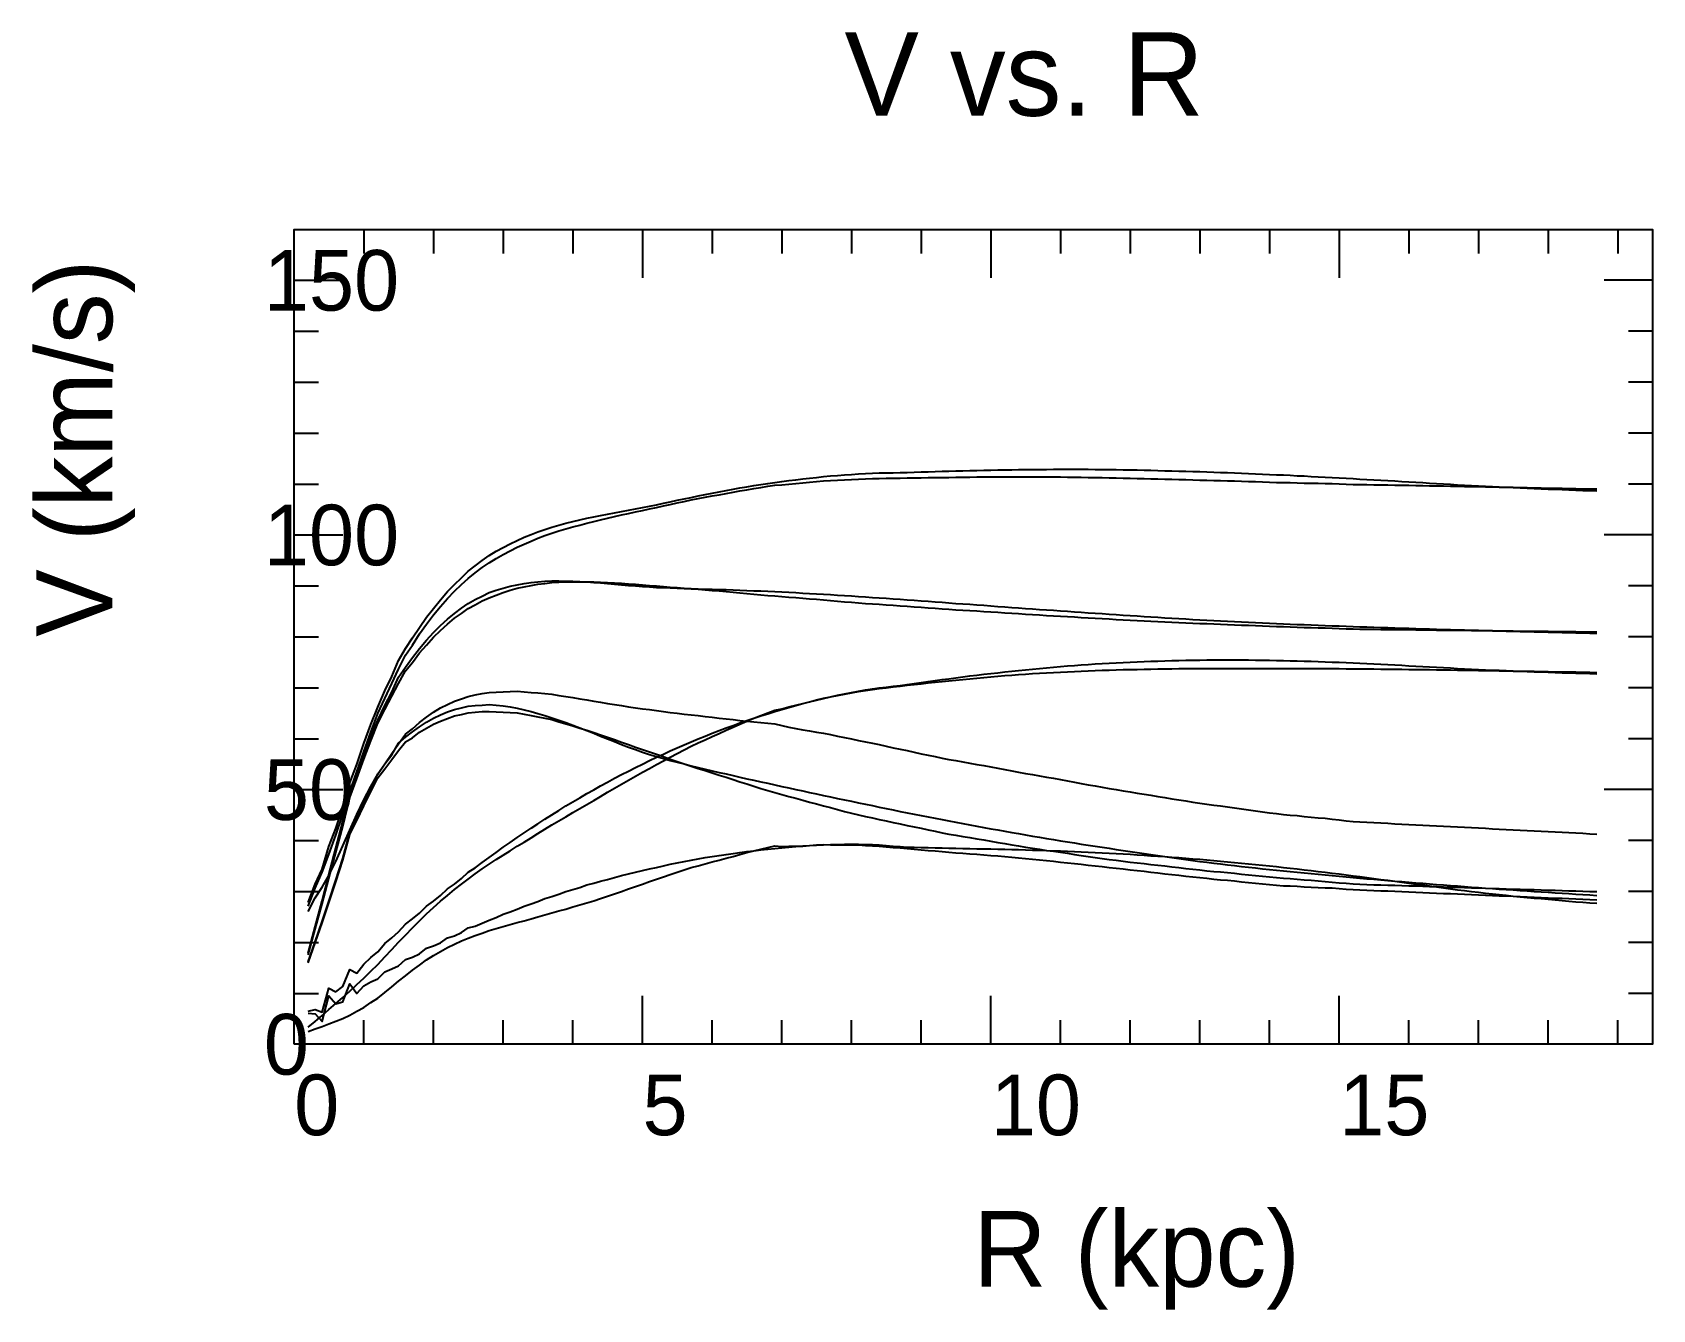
# Model space of a CAD drawing. Extents: x -35 to 179, y -35 to 134.
import ezdxf

# ---------------------------------------------------------------- set-up
doc = ezdxf.new("R2010")
doc.units = 0

msp = doc.modelspace()

# ---------------------------------------------------------------- linework, layer by layer
at = {"color": 0}
for p, q in [((9.19, 107.54), (9.19, 104.34)), ((18.38, 107.54), (18.38, 104.34)), ((27.57, 107.54), (27.57, 104.34)), ((36.76, 107.54), (36.76, 104.34)), ((45.95, 107.54), (45.95, 101.14)), ((55.14, 107.54), (55.14, 104.34)), ((64.33, 107.54), (64.33, 104.34)), ((73.52, 107.54), (73.52, 104.34)), ((82.71, 107.54), (82.71, 104.34)), ((91.9, 107.54), (91.9, 101.14)), ((101.09, 107.54), (101.09, 104.34)), ((110.28, 107.54), (110.28, 104.34)), ((119.47, 107.54), (119.47, 104.34)), ((128.66, 107.54), (128.66, 104.34)), ((137.85, 107.54), (137.85, 101.14)), ((147.04, 107.54), (147.04, 104.34)), ((156.23, 107.54), (156.23, 104.34)), ((165.42, 107.54), (165.42, 104.34)), ((174.61, 107.54), (174.61, 104.34)), ((0, 100.82), (6.4, 100.82)), ((179.2, 100.82), (172.8, 100.82)), ((0, 94.1), (3.2, 94.1)), ((179.2, 94.1), (176, 94.1)), ((0, 87.38), (3.2, 87.38)), ((179.2, 87.38), (176, 87.38)), ((0, 80.66), (3.2, 80.66)), ((179.2, 80.66), (176, 80.66)), ((0, 73.93), (3.2, 73.93)), ((179.2, 73.93), (176, 73.93)), ((0, 67.21), (6.4, 67.21)), ((179.2, 67.21), (172.8, 67.21)), ((0, 60.49), (3.2, 60.49)), ((179.2, 60.49), (176, 60.49)), ((0, 53.77), (3.2, 53.77)), ((179.2, 53.77), (176, 53.77)), ((0, 47.05), (3.2, 47.05)), ((179.2, 47.05), (176, 47.05)), ((0, 40.33), (3.2, 40.33)), ((179.2, 40.33), (176, 40.33)), ((0, 33.61), (6.4, 33.61)), ((179.2, 33.61), (172.8, 33.61)), ((0, 26.89), (3.2, 26.89)), ((179.2, 26.89), (176, 26.89)), ((0, 20.16), (3.2, 20.16)), ((179.2, 20.16), (176, 20.16)), ((0, 13.44), (3.2, 13.44)), ((179.2, 13.44), (176, 13.44)), ((0, 6.72), (3.2, 6.72)), ((179.2, 6.72), (176, 6.72)), ((45.95, 0), (45.95, 6.4)), ((91.9, 0), (91.9, 6.4)), ((137.85, 0), (137.85, 6.4)), ((9.19, 0), (9.19, 3.2)), ((18.38, 0), (18.38, 3.2)), ((27.57, 0), (27.57, 3.2)), ((36.76, 0), (36.76, 3.2)), ((55.14, 0), (55.14, 3.2)), ((64.33, 0), (64.33, 3.2)), ((73.52, 0), (73.52, 3.2)), ((82.71, 0), (82.71, 3.2)), ((101.09, 0), (101.09, 3.2)), ((110.28, 0), (110.28, 3.2)), ((119.47, 0), (119.47, 3.2)), ((128.66, 0), (128.66, 3.2)), ((147.04, 0), (147.04, 3.2)), ((156.23, 0), (156.23, 3.2)), ((165.42, 0), (165.42, 3.2)), ((174.61, 0), (174.61, 3.2))]:
    msp.add_line(p, q, dxfattribs=at)
msp.add_lwpolyline([(0, 0), (0, 107.54), (179.2, 107.54), (179.2, 0)], close=True, dxfattribs=at)
at = {"color": 3}
for points in [[(1.84, 18.72), (2.76, 21.12), (3.68, 23.12), (4.59, 26.11), (5.51, 28.47), (6.43, 31.28), (7.35, 34.52), (8.27, 36.94), (9.19, 39.69), (10.11, 42.18), (11.03, 44.48), (11.95, 46.63), (12.87, 48.54), (13.78, 50.66), (14.7, 52.24), (15.62, 53.66), (16.54, 55.02), (17.46, 56.36), (18.38, 57.53), (19.3, 58.65), (20.22, 59.74), (21.14, 60.67), (22.06, 61.57), (22.97, 62.42), (23.89, 63.13), (24.81, 63.83), (25.73, 64.5), (26.65, 65.06), (27.57, 65.58), (28.49, 66.06), (29.41, 66.5), (30.33, 66.91), (31.25, 67.28), (32.16, 67.62), (33.08, 67.95), (34, 68.23), (34.92, 68.49), (35.84, 68.75), (36.76, 68.97), (37.68, 69.2), (38.6, 69.41), (39.52, 69.6), (40.43, 69.78), (41.35, 69.96), (42.27, 70.14), (43.19, 70.31), (44.11, 70.48), (45.03, 70.66), (45.95, 70.83), (46.87, 71.01), (47.79, 71.2), (48.71, 71.4), (49.62, 71.6), (50.54, 71.79), (51.46, 71.99), (52.38, 72.18), (53.3, 72.37), (54.22, 72.56), (55.14, 72.74), (56.06, 72.92), (56.98, 73.09), (57.9, 73.26), (58.81, 73.42), (59.73, 73.57), (60.65, 73.73), (61.57, 73.87), (62.49, 74.01), (63.41, 74.14), (64.33, 74.27), (65.25, 74.39), (66.17, 74.51), (67.09, 74.62), (68, 74.72), (68.92, 74.82), (69.84, 74.91), (70.76, 75), (71.68, 75.07), (72.6, 75.15), (73.52, 75.21), (74.44, 75.27), (75.36, 75.32), (76.27, 75.37), (77.19, 75.4), (78.11, 75.42), (79.03, 75.43), (79.95, 75.45), (80.87, 75.48), (81.79, 75.51), (82.71, 75.54), (83.63, 75.56), (84.55, 75.59), (85.46, 75.62), (86.38, 75.65), (87.3, 75.67), (88.22, 75.7), (89.14, 75.72), (90.06, 75.74), (90.98, 75.76), (91.9, 75.78), (92.82, 75.8), (93.74, 75.81), (94.65, 75.83), (95.57, 75.84), (96.49, 75.85), (97.41, 75.86), (98.33, 75.87), (99.25, 75.87), (100.17, 75.88), (101.09, 75.88), (102.01, 75.88), (102.93, 75.88), (103.84, 75.88), (104.76, 75.88), (105.68, 75.87), (106.6, 75.86), (107.52, 75.85), (108.44, 75.84), (109.36, 75.82), (110.28, 75.81), (111.2, 75.79), (112.11, 75.77), (113.03, 75.75), (113.95, 75.73), (114.87, 75.7), (115.79, 75.68), (116.71, 75.65), (117.63, 75.63), (118.55, 75.6), (119.47, 75.57), (120.39, 75.54), (121.3, 75.5), (122.22, 75.47), (123.14, 75.44), (124.06, 75.4), (124.98, 75.37), (125.9, 75.33), (126.82, 75.29), (127.74, 75.25), (128.66, 75.21), (129.58, 75.17), (130.49, 75.13), (131.41, 75.09), (132.33, 75.04), (133.25, 75), (134.17, 74.95), (135.09, 74.9), (136.01, 74.86), (136.93, 74.81), (137.85, 74.76), (138.77, 74.71), (139.68, 74.66), (140.6, 74.6), (141.52, 74.55), (142.44, 74.5), (143.36, 74.45), (144.28, 74.39), (145.2, 74.34), (146.12, 74.28), (147.04, 74.23), (147.95, 74.17), (148.87, 74.12), (149.79, 74.07), (150.71, 74.01), (151.63, 73.96), (152.55, 73.9), (153.47, 73.85), (154.39, 73.8), (155.31, 73.75), (156.23, 73.7), (157.14, 73.65), (158.06, 73.61), (158.98, 73.56), (159.9, 73.52), (160.82, 73.48), (161.74, 73.44), (162.66, 73.4), (163.58, 73.36), (164.5, 73.32), (165.42, 73.28), (166.33, 73.24), (167.25, 73.21), (168.17, 73.17), (169.09, 73.14), (170.01, 73.1), (170.93, 73.07), (171.85, 73.03)], [(1.84, 18.21), (2.76, 20.61), (3.68, 22.73), (4.59, 25.04), (5.51, 27.61), (6.43, 30.34), (7.35, 33.08), (8.27, 35.74), (9.19, 38.25), (10.11, 40.6), (11.03, 42.78), (11.95, 44.7), (12.87, 46.46), (13.78, 48.44), (14.7, 49.78), (15.62, 51.04), (16.54, 52.23), (17.46, 53.32), (18.38, 54.33), (19.3, 55.26), (20.22, 56.1), (21.14, 56.87), (22.06, 57.55), (22.97, 58.15), (23.89, 58.68), (24.81, 59.15), (25.73, 59.6), (26.65, 59.93), (27.57, 60.21), (28.49, 60.45), (29.41, 60.65), (30.33, 60.81), (31.25, 60.94), (32.16, 61.03), (33.08, 61.1), (34, 61.14), (34.92, 61.14), (35.84, 61.13), (36.76, 61.11), (37.68, 61.08), (38.6, 61.02), (39.52, 60.95), (40.43, 60.88), (41.35, 60.8), (42.27, 60.72), (43.19, 60.64), (44.11, 60.56), (45.03, 60.48), (45.95, 60.41), (46.87, 60.35), (47.79, 60.3), (48.71, 60.26), (49.62, 60.23), (50.54, 60.2), (51.46, 60.17), (52.38, 60.14), (53.3, 60.11), (54.22, 60.08), (55.14, 60.06), (56.06, 60.03), (56.98, 60), (57.9, 59.97), (58.81, 59.93), (59.73, 59.9), (60.65, 59.86), (61.57, 59.82), (62.49, 59.78), (63.41, 59.74), (64.33, 59.7), (65.25, 59.65), (66.17, 59.6), (67.09, 59.55), (68, 59.5), (68.92, 59.45), (69.84, 59.4), (70.76, 59.34), (71.68, 59.29), (72.6, 59.23), (73.52, 59.17), (74.44, 59.11), (75.36, 59.05), (76.27, 58.98), (77.19, 58.92), (78.11, 58.86), (79.03, 58.79), (79.95, 58.73), (80.87, 58.66), (81.79, 58.6), (82.71, 58.53), (83.63, 58.46), (84.55, 58.4), (85.46, 58.33), (86.38, 58.26), (87.3, 58.19), (88.22, 58.13), (89.14, 58.06), (90.06, 57.99), (90.98, 57.93), (91.9, 57.86), (92.82, 57.79), (93.74, 57.73), (94.65, 57.66), (95.57, 57.59), (96.49, 57.53), (97.41, 57.46), (98.33, 57.4), (99.25, 57.34), (100.17, 57.27), (101.09, 57.21), (102.01, 57.15), (102.93, 57.08), (103.84, 57.02), (104.76, 56.96), (105.68, 56.9), (106.6, 56.84), (107.52, 56.77), (108.44, 56.71), (109.36, 56.65), (110.28, 56.59), (111.2, 56.53), (112.11, 56.47), (113.03, 56.41), (113.95, 56.36), (114.87, 56.3), (115.79, 56.24), (116.71, 56.19), (117.63, 56.13), (118.55, 56.08), (119.47, 56.03), (120.39, 55.98), (121.3, 55.93), (122.22, 55.88), (123.14, 55.83), (124.06, 55.79), (124.98, 55.74), (125.9, 55.7), (126.82, 55.66), (127.74, 55.62), (128.66, 55.58), (129.58, 55.54), (130.49, 55.5), (131.41, 55.46), (132.33, 55.42), (133.25, 55.38), (134.17, 55.35), (135.09, 55.31), (136.01, 55.28), (136.93, 55.24), (137.85, 55.21), (138.77, 55.18), (139.68, 55.14), (140.6, 55.11), (141.52, 55.08), (142.44, 55.05), (143.36, 55.02), (144.28, 54.99), (145.2, 54.96), (146.12, 54.93), (147.04, 54.9), (147.95, 54.87), (148.87, 54.84), (149.79, 54.81), (150.71, 54.79), (151.63, 54.76), (152.55, 54.73), (153.47, 54.71), (154.39, 54.68), (155.31, 54.65), (156.23, 54.63), (157.14, 54.6), (158.06, 54.58), (158.98, 54.55), (159.9, 54.53), (160.82, 54.51), (161.74, 54.48), (162.66, 54.46), (163.58, 54.44), (164.5, 54.42), (165.42, 54.39), (166.33, 54.37), (167.25, 54.35), (168.17, 54.33), (169.09, 54.31), (170.01, 54.29), (170.93, 54.26), (171.85, 54.24)], [(1.84, 4.36), (2.76, 4.6), (3.68, 4.23), (4.59, 7.4), (5.51, 6.92), (6.43, 7.61), (7.35, 9.88), (8.27, 9.37), (9.19, 10.59), (10.11, 11.44), (11.03, 12.19), (11.95, 13.3), (12.87, 14.06), (13.78, 14.82), (14.7, 15.84), (15.62, 16.54), (16.54, 17.3), (17.46, 18.24), (18.38, 18.9), (19.3, 19.64), (20.22, 20.53), (21.14, 21.15), (22.06, 21.87), (22.97, 22.7), (23.89, 23.29), (24.81, 23.99), (25.73, 24.66), (26.65, 25.33), (27.57, 26), (28.49, 26.63), (29.41, 27.27), (30.33, 27.91), (31.25, 28.51), (32.16, 29.11), (33.08, 29.73), (34, 30.29), (34.92, 30.86), (35.84, 31.45), (36.76, 31.98), (37.68, 32.53), (38.6, 33.09), (39.52, 33.59), (40.43, 34.1), (41.35, 34.6), (42.27, 35.1), (43.19, 35.59), (44.11, 36.06), (45.03, 36.53), (45.95, 36.98), (46.87, 37.43), (47.79, 37.87), (48.71, 38.3), (49.62, 38.71), (50.54, 39.12), (51.46, 39.53), (52.38, 39.92), (53.3, 40.3), (54.22, 40.68), (55.14, 41.04), (56.06, 41.39), (56.98, 41.74), (57.9, 42.08), (58.81, 42.4), (59.73, 42.72), (60.65, 43.04), (61.57, 43.34), (62.49, 43.63), (63.41, 43.91), (64.33, 44.19), (65.25, 44.45), (66.17, 44.71), (67.09, 44.96), (68, 45.2), (68.92, 45.43), (69.84, 45.65), (70.76, 45.86), (71.68, 46.06), (72.6, 46.25), (73.52, 46.44), (74.44, 46.61), (75.36, 46.77), (76.27, 46.91), (77.19, 47.04), (78.11, 47.15), (79.03, 47.26), (79.95, 47.37), (80.87, 47.5), (81.79, 47.62), (82.71, 47.75), (83.63, 47.88), (84.55, 48), (85.46, 48.13), (86.38, 48.25), (87.3, 48.37), (88.22, 48.49), (89.14, 48.61), (90.06, 48.72), (90.98, 48.83), (91.9, 48.94), (92.82, 49.04), (93.74, 49.15), (94.65, 49.25), (95.57, 49.34), (96.49, 49.43), (97.41, 49.52), (98.33, 49.61), (99.25, 49.69), (100.17, 49.77), (101.09, 49.85), (102.01, 49.93), (102.93, 50), (103.84, 50.06), (104.76, 50.13), (105.68, 50.19), (106.6, 50.24), (107.52, 50.3), (108.44, 50.35), (109.36, 50.4), (110.28, 50.44), (111.2, 50.48), (112.11, 50.52), (113.03, 50.55), (113.95, 50.58), (114.87, 50.61), (115.79, 50.64), (116.71, 50.66), (117.63, 50.68), (118.55, 50.69), (119.47, 50.71), (120.39, 50.72), (121.3, 50.72), (122.22, 50.73), (123.14, 50.73), (124.06, 50.73), (124.98, 50.72), (125.9, 50.72), (126.82, 50.71), (127.74, 50.69), (128.66, 50.68), (129.58, 50.66), (130.49, 50.64), (131.41, 50.62), (132.33, 50.6), (133.25, 50.57), (134.17, 50.54), (135.09, 50.51), (136.01, 50.48), (136.93, 50.44), (137.85, 50.41), (138.77, 50.37), (139.68, 50.33), (140.6, 50.29), (141.52, 50.24), (142.44, 50.2), (143.36, 50.15), (144.28, 50.11), (145.2, 50.06), (146.12, 50.01), (147.04, 49.96), (147.95, 49.91), (148.87, 49.86), (149.79, 49.81), (150.71, 49.76), (151.63, 49.71), (152.55, 49.66), (153.47, 49.61), (154.39, 49.56), (155.31, 49.52), (156.23, 49.47), (157.14, 49.43), (158.06, 49.39), (158.98, 49.35), (159.9, 49.31), (160.82, 49.27), (161.74, 49.24), (162.66, 49.2), (163.58, 49.17), (164.5, 49.14), (165.42, 49.11), (166.33, 49.07), (167.25, 49.04), (168.17, 49.01), (169.09, 48.99), (170.01, 48.96), (170.93, 48.93), (171.85, 48.9)]]:
    msp.add_lwpolyline(points, dxfattribs=at)
at = {"color": 4}
for points in [[(1.84, 12.02), (2.76, 15.48), (3.68, 18.94), (4.59, 22.37), (5.51, 25.86), (6.43, 29.39), (7.35, 33.31), (8.27, 35.96), (9.19, 38.6), (10.11, 41.17), (11.03, 43.65), (11.95, 45.64), (12.87, 47.62), (13.78, 49.49), (14.7, 51.33), (15.62, 52.69), (16.54, 54.15), (17.46, 55.43), (18.38, 56.68), (19.3, 57.78), (20.22, 58.81), (21.14, 59.81), (22.06, 60.66), (22.97, 61.48), (23.89, 62.22), (24.81, 62.91), (25.73, 63.53), (26.65, 64.09), (27.57, 64.63), (28.49, 65.13), (29.41, 65.62), (30.33, 66.02), (31.25, 66.41), (32.16, 66.78), (33.08, 67.13), (34, 67.47), (34.92, 67.74), (35.84, 68.01), (36.76, 68.27), (37.68, 68.52), (38.6, 68.76), (39.52, 68.98), (40.43, 69.21), (41.35, 69.42), (42.27, 69.64), (43.19, 69.85), (44.11, 70.06), (45.03, 70.26), (45.95, 70.46), (46.87, 70.66), (47.79, 70.86), (48.71, 71.06), (49.62, 71.25), (50.54, 71.45), (51.46, 71.63), (52.38, 71.84), (53.3, 72.01), (54.22, 72.19), (55.14, 72.37), (56.06, 72.53), (56.98, 72.7), (57.9, 72.87), (58.81, 73.03), (59.73, 73.19), (60.65, 73.35), (61.57, 73.5), (62.49, 73.64), (63.41, 73.8), (64.33, 73.84), (65.25, 73.93), (66.17, 74), (67.09, 74.08), (68, 74.17), (68.92, 74.26), (69.84, 74.34), (70.76, 74.39), (71.68, 74.44), (72.6, 74.49), (73.52, 74.54), (74.44, 74.58), (75.36, 74.61), (76.27, 74.65), (77.19, 74.67), (78.11, 74.7), (79.03, 74.71), (79.95, 74.73), (80.87, 74.75), (81.79, 74.76), (82.71, 74.77), (83.63, 74.78), (84.55, 74.79), (85.46, 74.79), (86.38, 74.81), (87.3, 74.83), (88.22, 74.85), (89.14, 74.86), (90.06, 74.87), (90.98, 74.88), (91.9, 74.89), (92.82, 74.89), (93.74, 74.9), (94.65, 74.9), (95.57, 74.89), (96.49, 74.89), (97.41, 74.9), (98.33, 74.89), (99.25, 74.88), (100.17, 74.88), (101.09, 74.87), (102.01, 74.86), (102.93, 74.84), (103.84, 74.83), (104.76, 74.81), (105.68, 74.79), (106.6, 74.78), (107.52, 74.76), (108.44, 74.74), (109.36, 74.72), (110.28, 74.7), (111.2, 74.68), (112.11, 74.66), (113.03, 74.64), (113.95, 74.62), (114.87, 74.6), (115.79, 74.57), (116.71, 74.55), (117.63, 74.52), (118.55, 74.49), (119.47, 74.46), (120.39, 74.44), (121.3, 74.41), (122.22, 74.39), (123.14, 74.37), (124.06, 74.34), (124.98, 74.31), (125.9, 74.28), (126.82, 74.25), (127.74, 74.22), (128.66, 74.19), (129.58, 74.16), (130.49, 74.13), (131.41, 74.12), (132.33, 74.1), (133.25, 74.07), (134.17, 74.04), (135.09, 74.03), (136.01, 74.01), (136.93, 73.99), (137.85, 73.95), (138.77, 73.91), (139.68, 73.89), (140.6, 73.87), (141.52, 73.86), (142.44, 73.85), (143.36, 73.83), (144.28, 73.82), (145.2, 73.8), (146.12, 73.79), (147.04, 73.77), (147.95, 73.76), (148.87, 73.74), (149.79, 73.72), (150.71, 73.7), (151.63, 73.69), (152.55, 73.67), (153.47, 73.65), (154.39, 73.63), (155.31, 73.61), (156.23, 73.6), (157.14, 73.58), (158.06, 73.56), (158.98, 73.54), (159.9, 73.52), (160.82, 73.51), (161.74, 73.49), (162.66, 73.47), (163.58, 73.45), (164.5, 73.43), (165.42, 73.41), (166.33, 73.4), (167.25, 73.38), (168.17, 73.36), (169.09, 73.34), (170.01, 73.32), (170.93, 73.31), (171.85, 73.29)], [(1.84, 11.81), (2.76, 15.19), (3.68, 18.55), (4.59, 21.89), (5.51, 25.3), (6.43, 28.74), (7.35, 32.57), (8.27, 35.09), (9.19, 37.61), (10.11, 40.03), (11.03, 42.36), (11.95, 44.16), (12.87, 45.95), (13.78, 47.62), (14.7, 49.27), (15.62, 50.39), (16.54, 51.64), (17.46, 52.69), (18.38, 53.72), (19.3, 54.61), (20.22, 55.43), (21.14, 56.22), (22.06, 56.85), (22.97, 57.49), (23.89, 58.01), (24.81, 58.5), (25.73, 58.91), (26.65, 59.27), (27.57, 59.61), (28.49, 59.91), (29.41, 60.19), (30.33, 60.38), (31.25, 60.55), (32.16, 60.7), (33.08, 60.83), (34, 60.95), (34.92, 60.99), (35.84, 61.02), (36.76, 61.04), (37.68, 61.05), (38.6, 61.04), (39.52, 61.01), (40.43, 60.98), (41.35, 60.94), (42.27, 60.89), (43.19, 60.84), (44.11, 60.77), (45.03, 60.7), (45.95, 60.63), (46.87, 60.56), (47.79, 60.49), (48.71, 60.41), (49.62, 60.33), (50.54, 60.26), (51.46, 60.18), (52.38, 60.11), (53.3, 60.04), (54.22, 59.97), (55.14, 59.89), (56.06, 59.82), (56.98, 59.74), (57.9, 59.65), (58.81, 59.57), (59.73, 59.49), (60.65, 59.41), (61.57, 59.32), (62.49, 59.24), (63.41, 59.17), (64.33, 59.09), (65.25, 59.02), (66.17, 58.95), (67.09, 58.87), (68, 58.8), (68.92, 58.73), (69.84, 58.65), (70.76, 58.57), (71.68, 58.49), (72.6, 58.41), (73.52, 58.33), (74.44, 58.26), (75.36, 58.19), (76.27, 58.14), (77.19, 58.07), (78.11, 58.01), (79.03, 57.94), (79.95, 57.87), (80.87, 57.81), (81.79, 57.75), (82.71, 57.67), (83.63, 57.6), (84.55, 57.54), (85.46, 57.47), (86.38, 57.41), (87.3, 57.35), (88.22, 57.3), (89.14, 57.24), (90.06, 57.19), (90.98, 57.13), (91.9, 57.07), (92.82, 57.01), (93.74, 56.95), (94.65, 56.89), (95.57, 56.83), (96.49, 56.77), (97.41, 56.71), (98.33, 56.66), (99.25, 56.6), (100.17, 56.56), (101.09, 56.5), (102.01, 56.45), (102.93, 56.39), (103.84, 56.34), (104.76, 56.28), (105.68, 56.23), (106.6, 56.18), (107.52, 56.13), (108.44, 56.08), (109.36, 56.02), (110.28, 55.98), (111.2, 55.94), (112.11, 55.89), (113.03, 55.85), (113.95, 55.81), (114.87, 55.77), (115.79, 55.72), (116.71, 55.68), (117.63, 55.63), (118.55, 55.59), (119.47, 55.55), (120.39, 55.51), (121.3, 55.47), (122.22, 55.44), (123.14, 55.4), (124.06, 55.36), (124.98, 55.33), (125.9, 55.29), (126.82, 55.25), (127.74, 55.22), (128.66, 55.18), (129.58, 55.15), (130.49, 55.12), (131.41, 55.08), (132.33, 55.05), (133.25, 55.02), (134.17, 54.99), (135.09, 54.97), (136.01, 54.94), (136.93, 54.9), (137.85, 54.87), (138.77, 54.84), (139.68, 54.81), (140.6, 54.79), (141.52, 54.78), (142.44, 54.77), (143.36, 54.76), (144.28, 54.75), (145.2, 54.74), (146.12, 54.73), (147.04, 54.72), (147.95, 54.71), (148.87, 54.7), (149.79, 54.68), (150.71, 54.67), (151.63, 54.66), (152.55, 54.65), (153.47, 54.64), (154.39, 54.63), (155.31, 54.62), (156.23, 54.61), (157.14, 54.6), (158.06, 54.59), (158.98, 54.58), (159.9, 54.57), (160.82, 54.55), (161.74, 54.54), (162.66, 54.53), (163.58, 54.52), (164.5, 54.51), (165.42, 54.5), (166.33, 54.49), (167.25, 54.48), (168.17, 54.47), (169.09, 54.46), (170.01, 54.45), (170.93, 54.44), (171.85, 54.43)], [(1.84, 2.25), (2.76, 3.02), (3.68, 3.81), (4.59, 4.59), (5.51, 5.38), (6.43, 6.16), (7.35, 7), (8.27, 7.87), (9.19, 8.71), (10.11, 9.64), (11.03, 10.55), (11.95, 11.52), (12.87, 12.5), (13.78, 13.47), (14.7, 14.42), (15.62, 15.38), (16.54, 16.31), (17.46, 17.23), (18.38, 18.06), (19.3, 18.88), (20.22, 19.65), (21.14, 20.41), (22.06, 21.15), (22.97, 21.81), (23.89, 22.5), (24.81, 23.14), (25.73, 23.77), (26.65, 24.39), (27.57, 24.97), (28.49, 25.55), (29.41, 26.13), (30.33, 26.69), (31.25, 27.26), (32.16, 27.83), (33.08, 28.38), (34, 28.94), (34.92, 29.48), (35.84, 30.03), (36.76, 30.57), (37.68, 31.11), (38.6, 31.64), (39.52, 32.18), (40.43, 32.72), (41.35, 33.25), (42.27, 33.79), (43.19, 34.32), (44.11, 34.85), (45.03, 35.38), (45.95, 35.89), (46.87, 36.41), (47.79, 36.92), (48.71, 37.41), (49.62, 37.91), (50.54, 38.39), (51.46, 38.86), (52.38, 39.33), (53.3, 39.76), (54.22, 40.18), (55.14, 40.62), (56.06, 41.03), (56.98, 41.44), (57.9, 41.85), (58.81, 42.24), (59.73, 42.64), (60.65, 43.03), (61.57, 43.39), (62.49, 43.75), (63.41, 44.1), (64.33, 44.28), (65.25, 44.52), (66.17, 44.74), (67.09, 44.96), (68, 45.2), (68.92, 45.45), (69.84, 45.68), (70.76, 45.86), (71.68, 46.04), (72.6, 46.22), (73.52, 46.4), (74.44, 46.55), (75.36, 46.69), (76.27, 46.83), (77.19, 46.94), (78.11, 47.06), (79.03, 47.17), (79.95, 47.28), (80.87, 47.38), (81.79, 47.49), (82.71, 47.58), (83.63, 47.68), (84.55, 47.78), (85.46, 47.87), (86.38, 47.97), (87.3, 48.06), (88.22, 48.15), (89.14, 48.25), (90.06, 48.33), (90.98, 48.41), (91.9, 48.5), (92.82, 48.57), (93.74, 48.65), (94.65, 48.72), (95.57, 48.78), (96.49, 48.85), (97.41, 48.92), (98.33, 48.97), (99.25, 49.02), (100.17, 49.07), (101.09, 49.12), (102.01, 49.16), (102.93, 49.21), (103.84, 49.25), (104.76, 49.29), (105.68, 49.32), (106.6, 49.35), (107.52, 49.38), (108.44, 49.41), (109.36, 49.44), (110.28, 49.46), (111.2, 49.48), (112.11, 49.5), (113.03, 49.52), (113.95, 49.53), (114.87, 49.55), (115.79, 49.56), (116.71, 49.57), (117.63, 49.58), (118.55, 49.58), (119.47, 49.58), (120.39, 49.6), (121.3, 49.6), (122.22, 49.61), (123.14, 49.61), (124.06, 49.61), (124.98, 49.61), (125.9, 49.61), (126.82, 49.6), (127.74, 49.6), (128.66, 49.59), (129.58, 49.58), (130.49, 49.57), (131.41, 49.59), (132.33, 49.6), (133.25, 49.59), (134.17, 49.58), (135.09, 49.58), (136.01, 49.59), (136.93, 49.6), (137.85, 49.57), (138.77, 49.55), (139.68, 49.55), (140.6, 49.54), (141.52, 49.54), (142.44, 49.53), (143.36, 49.52), (144.28, 49.51), (145.2, 49.5), (146.12, 49.49), (147.04, 49.48), (147.95, 49.47), (148.87, 49.46), (149.79, 49.44), (150.71, 49.43), (151.63, 49.41), (152.55, 49.4), (153.47, 49.38), (154.39, 49.37), (155.31, 49.35), (156.23, 49.34), (157.14, 49.32), (158.06, 49.31), (158.98, 49.29), (159.9, 49.28), (160.82, 49.26), (161.74, 49.25), (162.66, 49.23), (163.58, 49.22), (164.5, 49.2), (165.42, 49.19), (166.33, 49.17), (167.25, 49.16), (168.17, 49.14), (169.09, 49.13), (170.01, 49.11), (170.93, 49.1), (171.85, 49.08)]]:
    msp.add_lwpolyline(points, dxfattribs=at)
at = {"color": 1}
msp.add_lwpolyline([(1.84, 10.89), (2.76, 13.54), (3.68, 16.2), (4.59, 18.86), (5.51, 21.65), (6.43, 24.53), (7.35, 27.94), (8.27, 29.87), (9.19, 31.85), (10.11, 33.78), (11.03, 35.68), (11.95, 37), (12.87, 38.36), (13.78, 39.63), (14.7, 40.91), (15.62, 41.61), (16.54, 42.48), (17.46, 43.17), (18.38, 43.84), (19.3, 44.38), (20.22, 44.84), (21.14, 45.3), (22.06, 45.6), (22.97, 45.91), (23.89, 46.11), (24.81, 46.3), (25.73, 46.41), (26.65, 46.47), (27.57, 46.52), (28.49, 46.54), (29.41, 46.58), (30.33, 46.51), (31.25, 46.44), (32.16, 46.36), (33.08, 46.29), (34, 46.21), (34.92, 46.05), (35.84, 45.9), (36.76, 45.75), (37.68, 45.6), (38.6, 45.45), (39.52, 45.28), (40.43, 45.14), (41.35, 44.98), (42.27, 44.84), (43.19, 44.7), (44.11, 44.55), (45.03, 44.41), (45.95, 44.29), (46.87, 44.16), (47.79, 44.04), (48.71, 43.92), (49.62, 43.8), (50.54, 43.69), (51.46, 43.58), (52.38, 43.49), (53.3, 43.37), (54.22, 43.26), (55.14, 43.15), (56.06, 43.04), (56.98, 42.94), (57.9, 42.84), (58.81, 42.75), (59.73, 42.66), (60.65, 42.57), (61.57, 42.47), (62.49, 42.38), (63.41, 42.3), (64.33, 42.05), (65.25, 41.86), (66.17, 41.68), (67.09, 41.5), (68, 41.35), (68.92, 41.21), (69.84, 41.07), (70.76, 40.86), (71.68, 40.67), (72.6, 40.47), (73.52, 40.3), (74.44, 40.11), (75.36, 39.91), (76.27, 39.73), (77.19, 39.54), (78.11, 39.34), (79.03, 39.14), (79.95, 38.94), (80.87, 38.75), (81.79, 38.56), (82.71, 38.35), (83.63, 38.15), (84.55, 37.96), (85.46, 37.77), (86.38, 37.59), (87.3, 37.43), (88.22, 37.27), (89.14, 37.11), (90.06, 36.94), (90.98, 36.77), (91.9, 36.6), (92.82, 36.43), (93.74, 36.27), (94.65, 36.09), (95.57, 35.92), (96.49, 35.75), (97.41, 35.59), (98.33, 35.43), (99.25, 35.26), (100.17, 35.1), (101.09, 34.93), (102.01, 34.76), (102.93, 34.6), (103.84, 34.43), (104.76, 34.26), (105.68, 34.09), (106.6, 33.93), (107.52, 33.77), (108.44, 33.61), (109.36, 33.45), (110.28, 33.3), (111.2, 33.15), (112.11, 33.01), (113.03, 32.86), (113.95, 32.72), (114.87, 32.56), (115.79, 32.41), (116.71, 32.27), (117.63, 32.12), (118.55, 31.97), (119.47, 31.83), (120.39, 31.69), (121.3, 31.57), (122.22, 31.45), (123.14, 31.32), (124.06, 31.19), (124.98, 31.06), (125.9, 30.93), (126.82, 30.8), (127.74, 30.68), (128.66, 30.56), (129.58, 30.44), (130.49, 30.31), (131.41, 30.25), (132.33, 30.17), (133.25, 30.06), (134.17, 29.96), (135.09, 29.88), (136.01, 29.82), (136.93, 29.73), (137.85, 29.6), (138.77, 29.49), (139.68, 29.41), (140.6, 29.35), (141.52, 29.3), (142.44, 29.25), (143.36, 29.21), (144.28, 29.16), (145.2, 29.11), (146.12, 29.07), (147.04, 29.02), (147.95, 28.97), (148.87, 28.92), (149.79, 28.88), (150.71, 28.83), (151.63, 28.78), (152.55, 28.74), (153.47, 28.69), (154.39, 28.64), (155.31, 28.59), (156.23, 28.55), (157.14, 28.5), (158.06, 28.45), (158.98, 28.41), (159.9, 28.36), (160.82, 28.31), (161.74, 28.26), (162.66, 28.22), (163.58, 28.17), (164.5, 28.12), (165.42, 28.08), (166.33, 28.03), (167.25, 27.98), (168.17, 27.93), (169.09, 27.89), (170.01, 27.84), (170.93, 27.79), (171.85, 27.75)], dxfattribs=at)
at = {"color": 2}
for points in [[(1.84, 10.89), (2.76, 13.54), (3.68, 16.2), (4.59, 18.86), (5.51, 21.65), (6.43, 24.53), (7.35, 27.94), (8.27, 29.87), (9.19, 31.85), (10.11, 33.78), (11.03, 35.68), (11.95, 37), (12.87, 38.36), (13.78, 39.63), (14.7, 40.91), (15.62, 41.61), (16.54, 42.48), (17.46, 43.17), (18.38, 43.84), (19.3, 44.38), (20.22, 44.84), (21.14, 45.3), (22.06, 45.6), (22.97, 45.91), (23.89, 46.11), (24.81, 46.3), (25.73, 46.41), (26.65, 46.47), (27.57, 46.52), (28.49, 46.54), (29.41, 46.58), (30.33, 46.51), (31.25, 46.44), (32.16, 46.36), (33.08, 46.29), (34, 46.21), (34.92, 46.05), (35.84, 45.9), (36.76, 45.75), (37.68, 45.6), (38.6, 45.45), (39.52, 45.28), (40.43, 45.14), (41.35, 44.98), (42.27, 44.84), (43.19, 44.7), (44.11, 44.55), (45.03, 44.41), (45.95, 44.29), (46.87, 44.16), (47.79, 44.04), (48.71, 43.92), (49.62, 43.8), (50.54, 43.69), (51.46, 43.58), (52.38, 43.49), (53.3, 43.37), (54.22, 43.26), (55.14, 43.15), (56.06, 43.04), (56.98, 42.94), (57.9, 42.84), (58.81, 42.75), (59.73, 42.66), (60.65, 42.57), (61.57, 42.47), (62.49, 42.38), (63.41, 42.3), (64.33, 42.05), (65.25, 41.86), (66.17, 41.68), (67.09, 41.5), (68, 41.35), (68.92, 41.21), (69.84, 41.07), (70.76, 40.86), (71.68, 40.67), (72.6, 40.47), (73.52, 40.3), (74.44, 40.11), (75.36, 39.91), (76.27, 39.73), (77.19, 39.54), (78.11, 39.34), (79.03, 39.14), (79.95, 38.94), (80.87, 38.75), (81.79, 38.56), (82.71, 38.35), (83.63, 38.15), (84.55, 37.96), (85.46, 37.77), (86.38, 37.59), (87.3, 37.43), (88.22, 37.27), (89.14, 37.11), (90.06, 36.94), (90.98, 36.77), (91.9, 36.6), (92.82, 36.43), (93.74, 36.27), (94.65, 36.09), (95.57, 35.92), (96.49, 35.75), (97.41, 35.59), (98.33, 35.43), (99.25, 35.26), (100.17, 35.1), (101.09, 34.93), (102.01, 34.76), (102.93, 34.6), (103.84, 34.43), (104.76, 34.26), (105.68, 34.09), (106.6, 33.93), (107.52, 33.77), (108.44, 33.61), (109.36, 33.45), (110.28, 33.3), (111.2, 33.15), (112.11, 33.01), (113.03, 32.86), (113.95, 32.72), (114.87, 32.56), (115.79, 32.41), (116.71, 32.27), (117.63, 32.12), (118.55, 31.97), (119.47, 31.83), (120.39, 31.69), (121.3, 31.57), (122.22, 31.45), (123.14, 31.32), (124.06, 31.19), (124.98, 31.06), (125.9, 30.93), (126.82, 30.8), (127.74, 30.68), (128.66, 30.56), (129.58, 30.44), (130.49, 30.31), (131.41, 30.25), (132.33, 30.17), (133.25, 30.06), (134.17, 29.96), (135.09, 29.88), (136.01, 29.82), (136.93, 29.73), (137.85, 29.6), (138.77, 29.49), (139.68, 29.41), (140.6, 29.35), (141.52, 29.3), (142.44, 29.25), (143.36, 29.21), (144.28, 29.16), (145.2, 29.11), (146.12, 29.07), (147.04, 29.02), (147.95, 28.97), (148.87, 28.92), (149.79, 28.88), (150.71, 28.83), (151.63, 28.78), (152.55, 28.74), (153.47, 28.69), (154.39, 28.64), (155.31, 28.59), (156.23, 28.55), (157.14, 28.5), (158.06, 28.45), (158.98, 28.41), (159.9, 28.36), (160.82, 28.31), (161.74, 28.26), (162.66, 28.22), (163.58, 28.17), (164.5, 28.12), (165.42, 28.08), (166.33, 28.03), (167.25, 27.98), (168.17, 27.93), (169.09, 27.89), (170.01, 27.84), (170.93, 27.79), (171.85, 27.75)], [(1.84, 17.54), (2.76, 19.33), (3.68, 20.72), (4.59, 22.28), (5.51, 24.12), (6.43, 26.17), (7.35, 28.27), (8.27, 30.32), (9.19, 32.25), (10.11, 34.03), (11.03, 35.66), (11.95, 37.01), (12.87, 38.22), (13.78, 39.75), (14.7, 40.53), (15.62, 41.25), (16.54, 41.91), (17.46, 42.5), (18.38, 43.02), (19.3, 43.48), (20.22, 43.86), (21.14, 44.17), (22.06, 44.42), (22.97, 44.6), (23.89, 44.71), (24.81, 44.76), (25.73, 44.84), (26.65, 44.77), (27.57, 44.66), (28.49, 44.52), (29.41, 44.35), (30.33, 44.15), (31.25, 43.92), (32.16, 43.67), (33.08, 43.39), (34, 43.1), (34.92, 42.78), (35.84, 42.45), (36.76, 42.11), (37.68, 41.77), (38.6, 41.41), (39.52, 41.04), (40.43, 40.67), (41.35, 40.3), (42.27, 39.94), (43.19, 39.58), (44.11, 39.23), (45.03, 38.89), (45.95, 38.57), (46.87, 38.26), (47.79, 37.98), (48.71, 37.71), (49.62, 37.47), (50.54, 37.22), (51.46, 36.99), (52.38, 36.76), (53.3, 36.53), (54.22, 36.31), (55.14, 36.1), (56.06, 35.88), (56.98, 35.67), (57.9, 35.46), (58.81, 35.26), (59.73, 35.05), (60.65, 34.84), (61.57, 34.64), (62.49, 34.44), (63.41, 34.24), (64.33, 34.04), (65.25, 33.84), (66.17, 33.64), (67.09, 33.44), (68, 33.24), (68.92, 33.04), (69.84, 32.85), (70.76, 32.65), (71.68, 32.45), (72.6, 32.26), (73.52, 32.07), (74.44, 31.87), (75.36, 31.68), (76.27, 31.49), (77.19, 31.3), (78.11, 31.11), (79.03, 30.93), (79.95, 30.74), (80.87, 30.56), (81.79, 30.37), (82.71, 30.19), (83.63, 30.01), (84.55, 29.83), (85.46, 29.65), (86.38, 29.47), (87.3, 29.3), (88.22, 29.13), (89.14, 28.95), (90.06, 28.78), (90.98, 28.62), (91.9, 28.45), (92.82, 28.28), (93.74, 28.12), (94.65, 27.96), (95.57, 27.8), (96.49, 27.64), (97.41, 27.48), (98.33, 27.33), (99.25, 27.17), (100.17, 27.02), (101.09, 26.87), (102.01, 26.72), (102.93, 26.58), (103.84, 26.43), (104.76, 26.29), (105.68, 26.14), (106.6, 26), (107.52, 25.86), (108.44, 25.72), (109.36, 25.58), (110.28, 25.44), (111.2, 25.3), (112.11, 25.17), (113.03, 25.03), (113.95, 24.9), (114.87, 24.77), (115.79, 24.64), (116.71, 24.51), (117.63, 24.38), (118.55, 24.26), (119.47, 24.14), (120.39, 24.02), (121.3, 23.91), (122.22, 23.8), (123.14, 23.69), (124.06, 23.58), (124.98, 23.47), (125.9, 23.37), (126.82, 23.27), (127.74, 23.17), (128.66, 23.07), (129.58, 22.98), (130.49, 22.88), (131.41, 22.79), (132.33, 22.7), (133.25, 22.61), (134.17, 22.52), (135.09, 22.43), (136.01, 22.35), (136.93, 22.26), (137.85, 22.18), (138.77, 22.09), (139.68, 22.01), (140.6, 21.93), (141.52, 21.85), (142.44, 21.77), (143.36, 21.69), (144.28, 21.61), (145.2, 21.54), (146.12, 21.46), (147.04, 21.39), (147.95, 21.31), (148.87, 21.24), (149.79, 21.17), (150.71, 21.1), (151.63, 21.03), (152.55, 20.96), (153.47, 20.89), (154.39, 20.82), (155.31, 20.75), (156.23, 20.69), (157.14, 20.62), (158.06, 20.56), (158.98, 20.49), (159.9, 20.43), (160.82, 20.37), (161.74, 20.3), (162.66, 20.24), (163.58, 20.18), (164.5, 20.12), (165.42, 20.06), (166.33, 20), (167.25, 19.94), (168.17, 19.88), (169.09, 19.82), (170.01, 19.76), (170.93, 19.71), (171.85, 19.65)], [(1.84, 4.09), (2.76, 4.01), (3.68, 2.99), (4.59, 6.4), (5.51, 5.32), (6.43, 5.6), (7.35, 7.97), (8.27, 6.69), (9.19, 7.73), (10.11, 8.25), (11.03, 8.63), (11.95, 9.54), (12.87, 9.94), (13.78, 10.36), (14.7, 11.17), (15.62, 11.51), (16.54, 11.94), (17.46, 12.67), (18.38, 12.97), (19.3, 13.39), (20.22, 14.06), (21.14, 14.32), (22.06, 14.74), (22.97, 15.35), (23.89, 15.57), (24.81, 15.99), (25.73, 16.37), (26.65, 16.74), (27.57, 17.15), (28.49, 17.5), (29.41, 17.84), (30.33, 18.23), (31.25, 18.54), (32.16, 18.86), (33.08, 19.23), (34, 19.51), (34.92, 19.81), (35.84, 20.16), (36.76, 20.41), (37.68, 20.69), (38.6, 21.02), (39.52, 21.25), (40.43, 21.51), (41.35, 21.76), (42.27, 22.01), (43.19, 22.26), (44.11, 22.49), (45.03, 22.71), (45.95, 22.94), (46.87, 23.15), (47.79, 23.35), (48.71, 23.57), (49.62, 23.75), (50.54, 23.93), (51.46, 24.13), (52.38, 24.29), (53.3, 24.46), (54.22, 24.63), (55.14, 24.77), (56.06, 24.92), (56.98, 25.06), (57.9, 25.19), (58.81, 25.32), (59.73, 25.44), (60.65, 25.55), (61.57, 25.66), (62.49, 25.76), (63.41, 25.85), (64.33, 25.94), (65.25, 26.02), (66.17, 26.09), (67.09, 26.16), (68, 26.22), (68.92, 26.27), (69.84, 26.32), (70.76, 26.35), (71.68, 26.37), (72.6, 26.39), (73.52, 26.4), (74.44, 26.4), (75.36, 26.38), (76.27, 26.36), (77.19, 26.31), (78.11, 26.22), (79.03, 26.14), (79.95, 26.08), (80.87, 26.03), (81.79, 26), (82.71, 25.97), (83.63, 25.95), (84.55, 25.93), (85.46, 25.91), (86.38, 25.89), (87.3, 25.87), (88.22, 25.85), (89.14, 25.83), (90.06, 25.81), (90.98, 25.8), (91.9, 25.78), (92.82, 25.76), (93.74, 25.73), (94.65, 25.71), (95.57, 25.69), (96.49, 25.66), (97.41, 25.63), (98.33, 25.61), (99.25, 25.58), (100.17, 25.54), (101.09, 25.51), (102.01, 25.48), (102.93, 25.44), (103.84, 25.4), (104.76, 25.36), (105.68, 25.31), (106.6, 25.27), (107.52, 25.22), (108.44, 25.17), (109.36, 25.12), (110.28, 25.07), (111.2, 25.01), (112.11, 24.95), (113.03, 24.89), (113.95, 24.83), (114.87, 24.77), (115.79, 24.7), (116.71, 24.63), (117.63, 24.56), (118.55, 24.49), (119.47, 24.41), (120.39, 24.34), (121.3, 24.26), (122.22, 24.17), (123.14, 24.09), (124.06, 24), (124.98, 23.92), (125.9, 23.83), (126.82, 23.73), (127.74, 23.64), (128.66, 23.54), (129.58, 23.45), (130.49, 23.35), (131.41, 23.24), (132.33, 23.14), (133.25, 23.03), (134.17, 22.93), (135.09, 22.82), (136.01, 22.71), (136.93, 22.59), (137.85, 22.48), (138.77, 22.36), (139.68, 22.24), (140.6, 22.13), (141.52, 22.01), (142.44, 21.88), (143.36, 21.76), (144.28, 21.64), (145.2, 21.52), (146.12, 21.39), (147.04, 21.27), (147.95, 21.14), (148.87, 21.02), (149.79, 20.89), (150.71, 20.77), (151.63, 20.64), (152.55, 20.52), (153.47, 20.4), (154.39, 20.28), (155.31, 20.17), (156.23, 20.06), (157.14, 19.95), (158.06, 19.85), (158.98, 19.75), (159.9, 19.66), (160.82, 19.56), (161.74, 19.47), (162.66, 19.39), (163.58, 19.3), (164.5, 19.22), (165.42, 19.14), (166.33, 19.06), (167.25, 18.98), (168.17, 18.9), (169.09, 18.82), (170.01, 18.75), (170.93, 18.68), (171.85, 18.61)]]:
    msp.add_lwpolyline(points, dxfattribs=at)
at = {"color": 5}
msp.add_lwpolyline([(1.84, 10.76), (2.76, 13.39), (3.68, 16.03), (4.59, 18.66), (5.51, 21.43), (6.43, 24.3), (7.35, 27.67), (8.27, 29.55), (9.19, 31.48), (10.11, 33.33), (11.03, 35.15), (11.95, 36.36), (12.87, 37.6), (13.78, 38.75), (14.7, 39.9), (15.62, 40.45), (16.54, 41.18), (17.46, 41.71), (18.38, 42.25), (19.3, 42.65), (20.22, 42.99), (21.14, 43.33), (22.06, 43.51), (22.97, 43.73), (23.89, 43.82), (24.81, 43.91), (25.73, 43.92), (26.65, 43.88), (27.57, 43.85), (28.49, 43.78), (29.41, 43.72), (30.33, 43.56), (31.25, 43.39), (32.16, 43.21), (33.08, 43.02), (34, 42.84), (34.92, 42.55), (35.84, 42.29), (36.76, 42.01), (37.68, 41.73), (38.6, 41.45), (39.52, 41.13), (40.43, 40.83), (41.35, 40.52), (42.27, 40.2), (43.19, 39.88), (44.11, 39.56), (45.03, 39.23), (45.95, 38.92), (46.87, 38.6), (47.79, 38.28), (48.71, 37.96), (49.62, 37.64), (50.54, 37.32), (51.46, 37.01), (52.38, 36.71), (53.3, 36.41), (54.22, 36.12), (55.14, 35.82), (56.06, 35.53), (56.98, 35.23), (57.9, 34.93), (58.81, 34.64), (59.73, 34.35), (60.65, 34.06), (61.57, 33.77), (62.49, 33.49), (63.41, 33.23), (64.33, 32.96), (65.25, 32.71), (66.17, 32.46), (67.09, 32.21), (68, 31.97), (68.92, 31.72), (69.84, 31.48), (70.76, 31.23), (71.68, 30.98), (72.6, 30.73), (73.52, 30.5), (74.44, 30.28), (75.36, 30.06), (76.27, 29.87), (77.19, 29.67), (78.11, 29.47), (79.03, 29.27), (79.95, 29.08), (80.87, 28.89), (81.79, 28.7), (82.71, 28.5), (83.63, 28.3), (84.55, 28.11), (85.46, 27.92), (86.38, 27.75), (87.3, 27.59), (88.22, 27.44), (89.14, 27.28), (90.06, 27.13), (90.98, 26.96), (91.9, 26.8), (92.82, 26.64), (93.74, 26.48), (94.65, 26.33), (95.57, 26.18), (96.49, 26.02), (97.41, 25.88), (98.33, 25.74), (99.25, 25.59), (100.17, 25.47), (101.09, 25.34), (102.01, 25.2), (102.93, 25.06), (103.84, 24.92), (104.76, 24.79), (105.68, 24.65), (106.6, 24.53), (107.52, 24.4), (108.44, 24.28), (109.36, 24.15), (110.28, 24.04), (111.2, 23.94), (112.11, 23.84), (113.03, 23.74), (113.95, 23.64), (114.87, 23.53), (115.79, 23.42), (116.71, 23.31), (117.63, 23.21), (118.55, 23.11), (119.47, 23.01), (120.39, 22.91), (121.3, 22.82), (122.22, 22.74), (123.14, 22.65), (124.06, 22.56), (124.98, 22.47), (125.9, 22.37), (126.82, 22.28), (127.74, 22.19), (128.66, 22.11), (129.58, 22.03), (130.49, 21.94), (131.41, 21.86), (132.33, 21.78), (133.25, 21.71), (134.17, 21.64), (135.09, 21.57), (136.01, 21.5), (136.93, 21.41), (137.85, 21.32), (138.77, 21.24), (139.68, 21.17), (140.6, 21.12), (141.52, 21.09), (142.44, 21.06), (143.36, 21.03), (144.28, 21.01), (145.2, 20.98), (146.12, 20.95), (147.04, 20.92), (147.95, 20.89), (148.87, 20.86), (149.79, 20.84), (150.71, 20.81), (151.63, 20.78), (152.55, 20.75), (153.47, 20.72), (154.39, 20.69), (155.31, 20.66), (156.23, 20.64), (157.14, 20.61), (158.06, 20.58), (158.98, 20.55), (159.9, 20.52), (160.82, 20.49), (161.74, 20.46), (162.66, 20.44), (163.58, 20.41), (164.5, 20.38), (165.42, 20.35), (166.33, 20.32), (167.25, 20.29), (168.17, 20.26), (169.09, 20.24), (170.01, 20.21), (170.93, 20.18), (171.85, 20.15)], dxfattribs=at)
at = {"color": 6}
msp.add_lwpolyline([(1.84, 1.68), (2.76, 2.02), (3.68, 2.36), (4.59, 2.7), (5.51, 3.04), (6.43, 3.38), (7.35, 3.85), (8.27, 4.35), (9.19, 4.84), (10.11, 5.5), (11.03, 6.1), (11.95, 6.85), (12.87, 7.59), (13.78, 8.32), (14.7, 9.05), (15.62, 9.77), (16.54, 10.46), (17.46, 11.15), (18.38, 11.71), (19.3, 12.26), (20.22, 12.75), (21.14, 13.2), (22.06, 13.66), (22.97, 14), (23.89, 14.36), (24.81, 14.68), (25.73, 15), (26.65, 15.28), (27.57, 15.54), (28.49, 15.8), (29.41, 16.05), (30.33, 16.3), (31.25, 16.56), (32.16, 16.82), (33.08, 17.07), (34, 17.33), (34.92, 17.59), (35.84, 17.85), (36.76, 18.12), (37.68, 18.39), (38.6, 18.66), (39.52, 18.94), (40.43, 19.24), (41.35, 19.54), (42.27, 19.86), (43.19, 20.18), (44.11, 20.5), (45.03, 20.82), (45.95, 21.14), (46.87, 21.46), (47.79, 21.78), (48.71, 22.09), (49.62, 22.41), (50.54, 22.72), (51.46, 23.01), (52.38, 23.31), (53.3, 23.55), (54.22, 23.81), (55.14, 24.06), (56.06, 24.3), (56.98, 24.55), (57.9, 24.8), (58.81, 25.05), (59.73, 25.29), (60.65, 25.54), (61.57, 25.75), (62.49, 25.96), (63.41, 26.18), (64.33, 26.11), (65.25, 26.13), (66.17, 26.15), (67.09, 26.17), (68, 26.23), (68.92, 26.3), (69.84, 26.37), (70.76, 26.34), (71.68, 26.34), (72.6, 26.34), (73.52, 26.34), (74.44, 26.31), (75.36, 26.25), (76.27, 26.2), (77.19, 26.13), (78.11, 26.06), (79.03, 25.98), (79.95, 25.91), (80.87, 25.83), (81.79, 25.75), (82.71, 25.67), (83.63, 25.59), (84.55, 25.51), (85.46, 25.43), (86.38, 25.36), (87.3, 25.28), (88.22, 25.22), (89.14, 25.15), (90.06, 25.07), (90.98, 25), (91.9, 24.92), (92.82, 24.85), (93.74, 24.78), (94.65, 24.69), (95.57, 24.6), (96.49, 24.52), (97.41, 24.44), (98.33, 24.35), (99.25, 24.25), (100.17, 24.15), (101.09, 24.05), (102.01, 23.95), (102.93, 23.85), (103.84, 23.75), (104.76, 23.65), (105.68, 23.55), (106.6, 23.44), (107.52, 23.34), (108.44, 23.24), (109.36, 23.14), (110.28, 23.04), (111.2, 22.93), (112.11, 22.83), (113.03, 22.72), (113.95, 22.62), (114.87, 22.51), (115.79, 22.41), (116.71, 22.31), (117.63, 22.2), (118.55, 22.1), (119.47, 21.99), (120.39, 21.9), (121.3, 21.81), (122.22, 21.72), (123.14, 21.64), (124.06, 21.55), (124.98, 21.45), (125.9, 21.36), (126.82, 21.27), (127.74, 21.18), (128.66, 21.09), (129.58, 21.01), (130.49, 20.92), (131.41, 20.91), (132.33, 20.88), (133.25, 20.8), (134.17, 20.72), (135.09, 20.68), (136.01, 20.66), (136.93, 20.64), (137.85, 20.54), (138.77, 20.46), (139.68, 20.42), (140.6, 20.38), (141.52, 20.34), (142.44, 20.3), (143.36, 20.26), (144.28, 20.23), (145.2, 20.19), (146.12, 20.15), (147.04, 20.11), (147.95, 20.07), (148.87, 20.03), (149.79, 19.99), (150.71, 19.96), (151.63, 19.92), (152.55, 19.88), (153.47, 19.84), (154.39, 19.8), (155.31, 19.76), (156.23, 19.73), (157.14, 19.69), (158.06, 19.65), (158.98, 19.61), (159.9, 19.57), (160.82, 19.53), (161.74, 19.5), (162.66, 19.46), (163.58, 19.42), (164.5, 19.38), (165.42, 19.34), (166.33, 19.3), (167.25, 19.27), (168.17, 19.23), (169.09, 19.19), (170.01, 19.15), (170.93, 19.11), (171.85, 19.07)], dxfattribs=at)

# ---------------------------------------------------------------- texts
at = {"color": 0}
for s, height, p in [('V vs. R', 11, (72.6, 122.54)), ('150', 8, (-4, 96.82)), ('100', 8, (-4, 63.21)), ('50', 8, (-4, 29.61)), ('0', 8, (-4, -4)), ('0', 8, (0, -12)), ('5', 8, (45.95, -12)), ('10', 8, (91.9, -12)), ('15', 8, (137.85, -12)), ('R (kpc)', 10, (89.6, -32))]:
    msp.add_text(s, height=height, dxfattribs=at).set_placement(p)
msp.add_text('V (km/s)', height=10, rotation=90, dxfattribs=at).set_placement((-24, 53.77))

doc.saveas('drawing.dxf')
